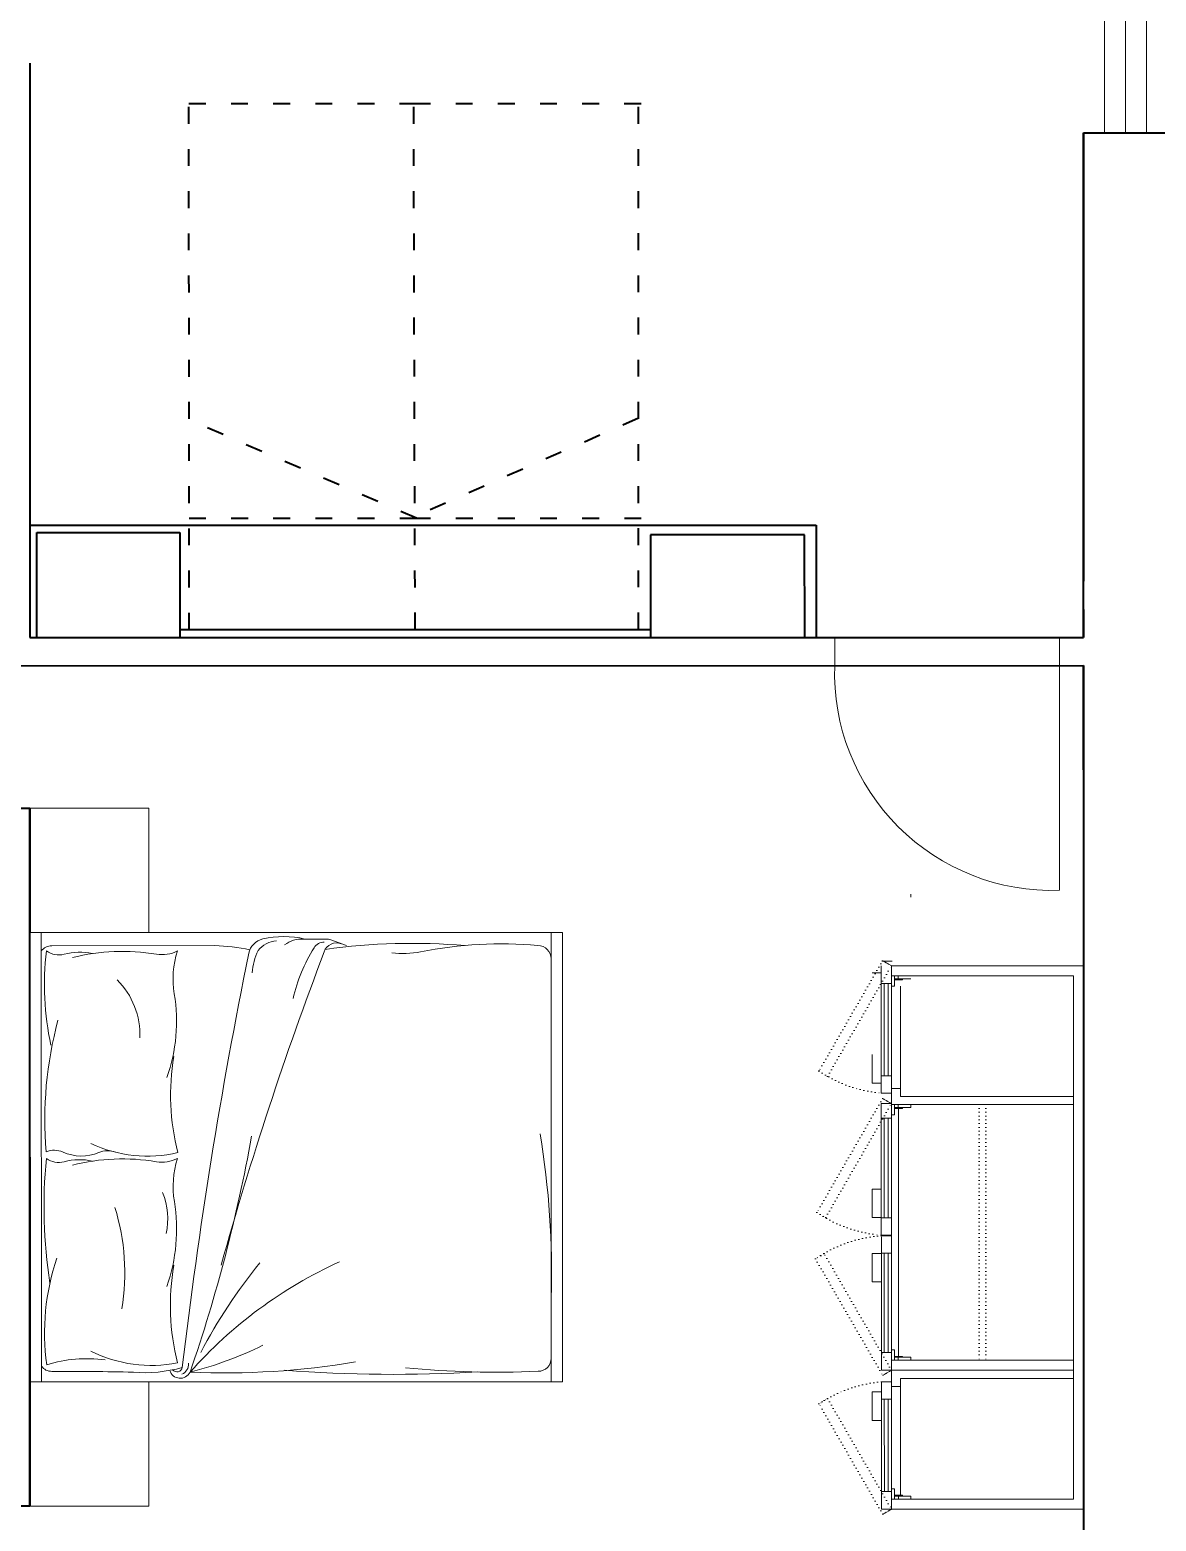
# Model space of a CAD drawing. Header units: inches. Extents: x -422522 to 22891, y -2973 to 414515.
# Drawn here: x 21831 to 22232, y 4449 to 4980 of the extents above; entities that cross this region are included whole.
import ezdxf

# ---------------------------------------------------------------- set-up
doc = ezdxf.new("R2010")
doc.units = ezdxf.units.IN
doc.header["$MEASUREMENT"] = 0
for name, pattern in [('ACAD_ISO03W100', [30, 12, -18]), ('DOT2', [0.125, 0, -0.125]), ('TRATTEGGIATA2', [9.525, 6.35, -3.175])]:
    doc.linetypes.add(name, pattern=pattern)
doc.layers.get('0').update_dxf_attribs({"lineweight": 40})
for name, color, linetype, lineweight in [('ARREDAMENTO', 8, 'Continuous', 13), ('ARREDI attrezzature - furniture', 175, 'Continuous', 9), ('PORTE_finestre_doors_windows', 4, 'Continuous', 15)]:
    doc.layers.add(name, color=color, linetype=linetype, lineweight=lineweight)
doc.layers.add('ARREDI_attrezzature', color=175, linetype='Continuous')

msp = doc.modelspace()

# ---------------------------------------------------------------- linework, layer by layer
for p, q in [((21831.08557, 4968.39389), (21831.10657, 4763.91957)), ((22206.20313, 4943.63849), (22236.20313, 4943.64341)), ((21831.10001, 4803.91957), (22111.04187, 4803.96549)), ((21833.60521, 4801.32858), (21884.46468, 4801.33693)), ((21833.61134, 4763.91998), (21833.60521, 4801.32858)), ((21884.46468, 4801.33693), (21884.47082, 4763.92833)), ((22106.96513, 4800.47971), (22052.09051, 4800.47071)), ((22052.09051, 4800.47071), (22052.0965, 4763.95582)), ((22106.97112, 4763.96482), (22106.96513, 4800.47971)), ((22111.04187, 4803.96549), (22111.04843, 4763.96549)), ((22206.23096, 4773.9811), (22206.2326, 4763.9811)), ((21831.10657, 4763.91957), (22206.2326, 4763.9811)), ((21884.47035, 4766.79729), (22052.09603, 4766.82479)), ((21606.23424, 4753.88269), (22206.23424, 4753.9811)), ((22206.23424, 4753.9811), (22206.29773, 4366.84713)), ((21731.11653, 4703.18167), (21831.11653, 4703.19808)), ((21831.11653, 4703.19808), (21831.12379, 4658.96278)), ((21831.13691, 4578.96278), (21831.11653, 4703.19808)), ((21831.15373, 4476.39846), (21831.12089, 4676.60583)), ((21831.13691, 4578.96278), (21831.15728, 4454.72749)), ((21831.15728, 4454.72749), (21831.15003, 4498.96278)), ((21831.15728, 4454.72749), (21731.15729, 4454.71109))]:
    msp.add_line(p, q)
at = {"color": 253, "linetype": 'ACAD_ISO03W100', "ltscale": 0.5}
for p, q in [((21887.75928, 4954.05999), (21968.73034, 4954.07328)), ((21887.79, 4766.79784), (21887.75928, 4954.05999)), ((21967.75926, 4954.07312), (22048.73032, 4954.0864)), ((21968.28319, 4766.81104), (21967.75926, 4954.07312)), ((22047.78998, 4766.82408), (22047.75926, 4954.08624)), ((21968.75456, 4806.40451), (21887.77776, 4841.41237)), ((22047.77765, 4841.99439), (21967.78344, 4806.82435)), ((21887.78351, 4806.39123), (21968.75456, 4806.40451)), ((21967.78349, 4806.40436), (22048.75454, 4806.41764))]:
    msp.add_line(p, q, dxfattribs=at)
for points in [[(22206.20313, 4943.63849), (22206.22932, 4783.9811)], [(22206.2326, 4763.9811), (22206.20313, 4943.63849)], [(22206.24033, 4716.84712), (22206.23424, 4753.9811)]]:
    msp.add_lwpolyline(points)
at = {"layer": 'ARREDAMENTO'}
for p, q in [((21873.46947, 4703.20502), (21831.11653, 4703.19808)), ((21873.47673, 4658.96973), (21873.46947, 4703.20502)), ((22144.77906, 4672.60097), (22144.77923, 4671.5692)), ((22206.24848, 4667.12702), (22206.28021, 4473.68702)), ((21831.12379, 4658.96278), (22020.77084, 4658.99389)), ((21835.19709, 4498.96345), (21835.17084, 4658.96345)), ((21936.64998, 4656.62715), (21927.4156, 4656.62563)), ((21938.2785, 4656.33667), (21943.86989, 4654.27539)), ((22016.75003, 4498.99323), (22016.72378, 4658.99322)), ((22020.79709, 4498.99389), (22020.77084, 4658.99389)), ((21896.86761, 4654.26768), (21838.93632, 4654.25818)), ((22134.2592, 4601.79906), (22134.25176, 4647.11521)), ((22134.47257, 4648.80716), (22138.07257, 4648.80775)), ((22137.85176, 4647.1158), (22206.25176, 4647.12702)), ((22137.87538, 4503.1158), (22137.85176, 4647.1158)), ((22131.02721, 4644.61354), (22134.25217, 4644.61407)), ((22137.8528, 4640.82439), (22134.2528, 4640.8238)), ((22135.30599, 4640.82397), (22136.72088, 4640.82421)), ((22135.31137, 4607.99339), (22135.30599, 4640.82397)), ((22136.72088, 4640.82421), (22136.72627, 4607.99362)), ((22137.85235, 4643.5158), (22202.65235, 4643.52643)), ((22137.85235, 4643.5158), (22138.92044, 4643.51597)), ((22137.85296, 4639.83398), (22137.85235, 4643.5158)), ((22138.92104, 4639.83416), (22137.85296, 4639.83398)), ((22138.92044, 4643.51597), (22138.92104, 4639.83416)), ((22138.92061, 4642.48421), (22141.75771, 4642.48467)), ((22138.92066, 4642.15289), (22138.92061, 4642.48421)), ((22141.75776, 4642.15336), (22138.92066, 4642.15289)), ((22140.29174, 4643.5162), (22144.78383, 4643.51694)), ((22140.29191, 4642.48443), (22140.29174, 4643.5162)), ((22144.784, 4642.48517), (22140.29191, 4642.48443)), ((22141.07325, 4639.83451), (22141.07922, 4603.43633)), ((22141.75771, 4642.48467), (22141.75776, 4642.15336)), ((22202.65235, 4643.52643), (22202.67585, 4500.24643)), ((22131.03364, 4605.38039), (22131.03198, 4615.52951)), ((22137.85818, 4607.99381), (22134.25818, 4607.99322)), ((22136.72627, 4607.99362), (22135.31137, 4607.99339)), ((22134.25861, 4605.38091), (22131.03364, 4605.38039)), ((22137.85893, 4603.4358), (22141.06691, 4603.43633)), ((22137.8592, 4601.79965), (22137.85893, 4603.4358)), ((22141.06691, 4603.43633), (22141.06738, 4600.55633)), ((22137.8592, 4601.79965), (22134.2592, 4601.79906)), ((22137.85981, 4598.04716), (22134.25981, 4598.04657)), ((22134.27538, 4503.11521), (22134.25981, 4598.04657)), ((22202.65987, 4597.68643), (22137.85987, 4597.6758)), ((22137.85987, 4597.6758), (22138.92796, 4597.67598)), ((22137.86048, 4593.99399), (22137.85987, 4597.6758)), ((22138.92796, 4597.67598), (22138.92856, 4593.99416)), ((22140.29926, 4597.6762), (22144.79135, 4597.67694)), ((22140.29943, 4596.64444), (22140.29926, 4597.6762)), ((22202.6594, 4600.56643), (22141.06738, 4600.55633)), ((22144.79135, 4597.67694), (22144.79152, 4596.64517)), ((22137.86067, 4592.82439), (22134.26067, 4592.8238)), ((22135.31386, 4592.82398), (22136.72875, 4592.82421)), ((22135.31967, 4557.40679), (22135.31386, 4592.82398)), ((22136.72875, 4592.82421), (22136.73456, 4557.40702)), ((22138.92856, 4593.99416), (22137.86048, 4593.99399)), ((22138.92813, 4596.64421), (22141.76523, 4596.64468)), ((22138.92818, 4596.31289), (22138.92813, 4596.64421)), ((22141.76528, 4596.31336), (22138.92818, 4596.31289)), ((22144.79152, 4596.64517), (22140.29943, 4596.64444)), ((22140.36082, 4596.31313), (22140.37529, 4508.07929)), ((22141.76523, 4596.64468), (22141.76528, 4596.31336)), ((22131.03983, 4567.63686), (22134.2648, 4567.63739)), ((22131.0415, 4557.48773), (22131.03983, 4567.63686)), ((22134.26646, 4557.48826), (22131.0415, 4557.48773)), ((22137.86648, 4557.40721), (22134.26648, 4557.40662)), ((22136.73456, 4557.40702), (22135.31967, 4557.40679)), ((22137.86749, 4551.21305), (22134.26749, 4551.21246)), ((22137.86753, 4551.01855), (22134.26753, 4551.01796)), ((22134.26856, 4544.74216), (22131.04359, 4544.74163)), ((22131.04359, 4544.74163), (22131.04525, 4534.5925)), ((22137.86854, 4544.84132), (22134.26854, 4544.84073)), ((22136.73662, 4544.84113), (22135.32173, 4544.8409)), ((22135.32173, 4544.8409), (22135.32754, 4509.42372)), ((22136.74243, 4509.42395), (22136.73662, 4544.84113)), ((22131.04525, 4534.5925), (22134.27022, 4534.59303)), ((22202.6829, 4457.28643), (22202.67018, 4534.8146)), ((22137.87435, 4509.42413), (22134.27435, 4509.42354)), ((22135.32754, 4509.42372), (22136.74243, 4509.42395)), ((22138.94227, 4510.39779), (22137.87419, 4510.39762)), ((22137.87419, 4510.39762), (22137.87479, 4506.7158)), ((22138.94288, 4506.71598), (22138.94227, 4510.39779)), ((22141.77975, 4508.07952), (22138.94265, 4508.07906)), ((22138.94265, 4508.07906), (22138.94271, 4507.74774)), ((22138.94271, 4507.74774), (22141.77981, 4507.74821)), ((22144.8061, 4507.7487), (22140.31401, 4507.74797)), ((22140.31401, 4507.74797), (22140.31418, 4506.7162)), ((22141.77981, 4507.74821), (22141.77975, 4508.07952)), ((22144.80627, 4506.71694), (22144.8061, 4507.7487)), ((22134.27538, 4503.11521), (22137.87538, 4503.1158)), ((22202.67479, 4506.72643), (22137.87479, 4506.7158)), ((22137.87479, 4506.7158), (22138.94288, 4506.71598)), ((22202.67538, 4503.12643), (22137.87538, 4503.1158)), ((22202.67538, 4503.12643), (22137.87538, 4503.1158)), ((22137.87538, 4503.1158), (22137.88349, 4453.6758)), ((22140.31418, 4506.7162), (22144.80627, 4506.71694)), ((21831.15003, 4498.96278), (22020.79709, 4498.99389)), ((21873.50297, 4498.96973), (21873.51023, 4454.73444)), ((22137.87606, 4498.99195), (22134.27606, 4498.99136)), ((22134.27606, 4498.99136), (22134.28349, 4453.67521)), ((22137.87606, 4498.99195), (22137.87633, 4497.3558)), ((22137.87633, 4497.3558), (22141.08431, 4497.35633)), ((22202.67585, 4500.24643), (22141.08384, 4500.23633)), ((22141.08431, 4497.35633), (22141.08384, 4500.23633)), ((22141.10297, 4458.63941), (22141.09662, 4497.35633)), ((22134.27665, 4495.40951), (22131.05168, 4495.40898)), ((22131.05168, 4495.40898), (22131.05335, 4485.25985)), ((22137.87708, 4492.79779), (22134.27708, 4492.7972)), ((22136.74516, 4492.79761), (22135.33027, 4492.79737)), ((22135.33027, 4492.79737), (22135.33565, 4459.96679)), ((22136.75055, 4459.96702), (22136.74516, 4492.79761)), ((22131.05335, 4485.25985), (22134.27831, 4485.26038)), ((22137.88246, 4459.96721), (22134.28246, 4459.96662)), ((22138.95038, 4460.95779), (22137.8823, 4460.95762)), ((22137.8823, 4460.95762), (22137.8829, 4457.2758)), ((22138.95099, 4457.27598), (22138.95038, 4460.95779)), ((21873.51023, 4454.73444), (21831.15728, 4454.72749)), ((22137.8829, 4457.2758), (22202.6829, 4457.28643)), ((22137.8829, 4457.2758), (22138.95099, 4457.27598)), ((22141.78786, 4458.63952), (22138.95076, 4458.63906)), ((22138.95076, 4458.63906), (22138.95082, 4458.30774)), ((22138.95082, 4458.30774), (22141.78792, 4458.30821)), ((22144.81421, 4458.3087), (22140.32212, 4458.30797)), ((22140.32212, 4458.30797), (22140.32229, 4457.2762)), ((22140.32229, 4457.2762), (22144.81438, 4457.27694)), ((22141.78792, 4458.30821), (22141.78786, 4458.63952)), ((22144.81438, 4457.27694), (22144.81421, 4458.3087)), ((22137.88349, 4453.6758), (22134.28349, 4453.67521)), ((22206.28349, 4453.68702), (22137.88349, 4453.6758))]:
    msp.add_line(p, q, dxfattribs=at)
at = {"layer": 'ARREDAMENTO', "linetype": 'DOT2', "ltscale": 10}
for p, q in [((22134.73378, 4648.91529), (22112.01077, 4609.54298)), ((22115.12876, 4607.74349), (22137.85176, 4647.1158)), ((22112.01077, 4609.54298), (22115.12876, 4607.74349)), ((22134.74183, 4599.84665), (22111.33142, 4559.28328)), ((22114.44941, 4557.48379), (22137.85981, 4598.04716)), ((22169.05727, 4597.68092), (22169.07219, 4506.72092)), ((22171.46248, 4597.68131), (22171.4774, 4506.72131)), ((22111.33142, 4559.28328), (22114.44941, 4557.48379)), ((22113.9172, 4544.59687), (22110.79981, 4542.79636)), ((22137.87538, 4503.1158), (22113.9172, 4544.59687)), ((22110.79981, 4542.79636), (22134.75799, 4501.31529)), ((22112.03018, 4491.24014), (22115.14758, 4493.04065)), ((22134.7661, 4451.87529), (22112.03018, 4491.24014)), ((22115.14758, 4493.04065), (22137.88349, 4453.6758))]:
    msp.add_line(p, q, dxfattribs=at)
at = {"layer": 'ARREDAMENTO', "linetype": 'TRATTEGGIATA2', "ltscale": 0.004}
for p, q in [((22137.85176, 4647.1158), (22134.73378, 4648.91529)), ((22137.85981, 4598.04716), (22134.74183, 4599.84665))]:
    msp.add_line(p, q, dxfattribs=at)
at = {"layer": 'ARREDAMENTO', "color": 251, "linetype": 'TRATTEGGIATA2', "ltscale": 0.004}
msp.add_line((22134.75799, 4501.31529), (22137.87538, 4503.1158), dxfattribs=at)
at = {"layer": 'ARREDAMENTO'}
for centre, radius, start, end in [((21915.50502, 4650.22601), 6.58824, 102.8920882, 168.3962582), ((21919.70683, 4646.5085), 9.53376, 94.6942963, 140.6078032), ((21921.49762, 4624.04435), 33.44695, 76.9380435, 102.8920882), ((21928.01867, 4646.49796), 10.14561, 86.6110877, 127.7395942), ((21935.88083, 4651.34213), 4.18067, 89.0195006, 149.3070002), ((21936.65075, 4651.92127), 4.70588, 69.7634991, 90.0093978), ((21936.65075, 4651.92127), 4.70588, 69.7634991, 90.0093978), ((21838.93709, 4649.5523), 4.70588, 90.0093978, 143.1395002), ((21936.57699, 4640.41389), 100.30095, 173.1507617, 192.4341481), ((21841.36852, 4658.48612), 7.5163, 234.3881627, 285.2081637), ((21848.79462, 4631.16894), 20.79227, 77.3213558, 105.2081637), ((21864.07463, 4580.03999), 72.21381, 80.3805203, 104.2693487), ((21878.16118, 4663.15281), 12.0843, 260.3805203, 296.9743349), ((21914.90973, 4642.44609), 32.8083, 162.3691579, 189.4019878), ((23657.83649, 4295.32547), 1784.69772, 168.48642936, 173.28140637), ((21896.07527, 4594.48254), 59.79039, 77.0984402, 89.2406913), ((23141.30381, 4194.13706), 1289.46574, 159.19623102, 164.41738877), ((21932.3671, 4643.23799), 22.09085, 155.0432536, 176.4734027), ((21982.70332, 4621.99698), 59.43787, 148.0206276, 166.8745243), ((21940.34917, 4650.55784), 4.70588, 69.7634991, 160.6818143), ((21967.21627, 4429.70141), 225.37639, 85.1846802, 97.8858647), ((21964.06329, 4682.86628), 31.38327, 262.4840637, 281.3519327), ((21998.58704, 4510.90311), 144.0112, 84.6483607, 101.3519327), ((22012.01944, 4649.58069), 4.70588, 0.0093978, 90.0093978), ((21842.58726, 4622.52989), 27.71093, 357.8388731, 45.0192287), ((21823.74694, 4627.35093), 59.59581, 340.3653305, 9.4019878), ((21973.08573, 4592.09395), 136.67497, 164.9018732, 184.6913687), ((21962.71149, 4601.15409), 81.50527, 170.3359737, 194.6067097), ((21716.61063, 4537.75173), 300.26417, 358.3159983, 9.49255), ((21839.73577, 4573.71875), 7.74686, 65.7971302, 111.7217765), ((21873.04261, 4627.38709), 48.01706, 245.127351, 282.9955868), ((21858.76278, 4573.19621), 8.07908, 69.0254834, 112.8902272), ((21349.18199, 4687.97802), 570.00935, 341.0062655, 349.7373601), ((22010.18382, 4561.26508), 174.03468, 174.3188586, 188.9507491), ((21841.38064, 4584.60376), 7.5163, 234.3881627, 285.2081637), ((21849.43305, 4595.29329), 15.90684, 245.7971302, 292.8902272), ((21848.80674, 4557.28659), 20.79227, 77.3213558, 105.2081637), ((21864.08675, 4506.15764), 72.21381, 80.3805203, 104.2693487), ((21878.1733, 4589.27045), 12.0843, 260.3805203, 296.9743349), ((21914.92185, 4568.56373), 32.8083, 162.3691579, 189.4019878), ((21856.04769, 4557.15656), 24.16143, 347.1574298, 22.3919041), ((21786.94822, 4537.94133), 77.94843, 350.4414305, 17.2795972), ((21821.90482, 4553.31649), 61.45017, 340.6666011, 9.2594644), ((21918.10022, 4516.49538), 81.76877, 161.0386375, 188.0240281), ((21964.78862, 4526.17888), 83.64579, 170.1532242, 194.1102494), ((22006.82249, 4397.33546), 158.53312, 114.3926671, 138.4626475), ((22067.10945, 4416.7412), 198.21903, 141.0469907, 152.0950277), ((21851.50128, 4458.68605), 48.5696, 82.470479, 107.2084726), ((21874.30269, 4552.65489), 47.79416, 243.3412683, 281.2985209), ((21856.06614, 4629.29206), 130.82874, 284.198783, 296.3189822), ((22012.04275, 4507.46304), 4.70588, 270.0093978, 0.0093978), ((21838.9604, 4507.43465), 4.70588, 216.8792955, 270.0093978), ((21841.20864, 3202.36357), 1300.36715, 88.82089521, 90.09902618), ((21872.13891, 4550.76551), 48.48991, 265.0647707, 285.8651078), ((21884.65696, 4504.17097), 3.89557, 196.3098765, 333.9475784), ((21883.4706, 4504.52693), 1.96618, 219.4051733, 348.1349934), ((21883.72197, 4505.3028), 3.89318, 292.6145887, 4.5082796), ((21900.44445, 4784.28728), 282.09497, 267.5034695, 279.5188047), ((21961.05254, 5026.09704), 524.41339, 265.7066003, 273.2323764), ((21997.5188, 4844.19316), 341.7448, 264.5220519, 272.4359)]:
    msp.add_arc(centre, radius, start, end, dxfattribs=at)
at = {"layer": 'ARREDAMENTO', "linetype": 'DOT2', "ltscale": 10}
for centre, radius, start, end in [((22137.85176, 4647.1158), 45.45892, 235.4672526, 265.4672526), ((22137.85981, 4598.04716), 46.97227, 235.6138839, 265.6138839), ((22137.87538, 4503.1158), 48.03784, 94.307226, 124.307226), ((22137.88349, 4453.6758), 45.45892, 94.551543, 124.551543)]:
    msp.add_arc(centre, radius, start, end, dxfattribs=at)
at = {"layer": 'ARREDI attrezzature - furniture', "color": 251, "linetype": 'TRATTEGGIATA2', "ltscale": 0.004}
msp.add_line((22137.88349, 4453.6758), (22134.7661, 4451.87529), dxfattribs=at)
at = {"layer": 'ARREDI_attrezzature'}
msp.add_line((21831.15003, 4498.96278), (21831.12379, 4658.96278), dxfattribs=at)
at = {"layer": 'PORTE_finestre_doors_windows'}
for p, q in [((22221.18673, 5043.64095), (22221.20313, 4943.64095)), ((22117.66749, 4763.96658), (22117.66913, 4753.96658)), ((22197.66913, 4753.9797), (22197.66749, 4763.9797)), ((22197.66913, 4753.9797), (22197.66749, 4763.9797)), ((22197.66913, 4753.9797), (22197.68225, 4673.9797))]:
    msp.add_line(p, q, dxfattribs=at)
msp.add_lwpolyline([(22213.68673, 5043.63972), (22228.68673, 5043.64218), (22228.70313, 4943.64218), (22213.70313, 4943.63972)], close=True, dxfattribs=at)
msp.add_arc((22194.98099, 4751.29068), 77.35816, 178.0176863, 272.0011094, dxfattribs=at)

doc.saveas('drawing.dxf')
